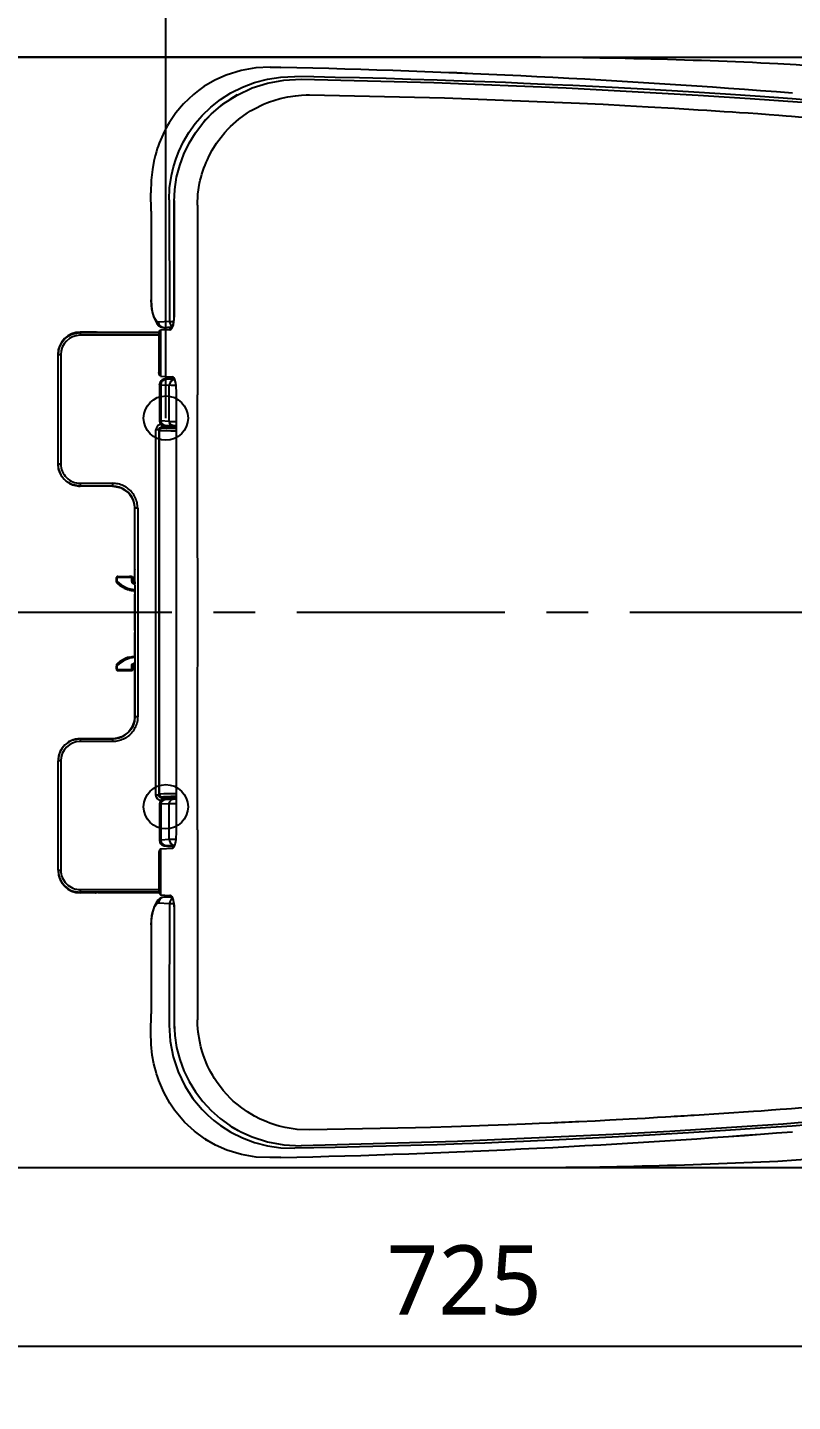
# Model space of a CAD drawing. Extents: x 2801 to 5435, y -53 to 2196.
# Drawn here: x 3214.5 to 3490.1, y 1273.4 to 1768.4 of the extents above; entities that cross this region are included whole.
import ezdxf

# ---------------------------------------------------------------- set-up
doc = ezdxf.new("R2010")
doc.units = 0
doc.header["$LTSCALE"] = 20
doc.header["$MEASUREMENT"] = 0
doc.linetypes.add('CENTER', pattern=[2, 1.25, -0.25, 0.25, -0.25])
doc.layers.get('0').update_dxf_attribs({"linetype": 'CONTINUOUS'})
doc.layers.get('DEFPOINTS').update_dxf_attribs({"linetype": 'CONTINUOUS'})
doc.layers.add('1', color=1, linetype='CONTINUOUS')
doc.layers.add('3', color=3, linetype='CONTINUOUS')
doc.styles.get("Standard").update_dxf_attribs({"font": 'NanumGothic.ttf'})
doc.dimstyles.get("Standard").update_dxf_attribs({"dimtxt": 0.18, "dimasz": 0.18, "dimexe": 0.18, "dimexo": 0.0625, "dimgap": 0.09, "dimtad": 0, "dimtih": 1, "dimtoh": 1, "dimdec": 4, "dimzin": 0, "dimdsep": 46, "dimtxsty": 'Standard', "dimcen": 0.09, "dimadec": 0, "dimazin": 0, "dimtfac": 1, "dimtdec": 4, "dimtofl": 0, "dimtmove": 0, "dimatfit": 3, "dimfxl": 0, "dimtolj": 1, "dimtzin": 0, "dimarcsym": 0})

# ---------------------------------------------------------------- blocks, each defined once
blk = doc.blocks.new('*D55')
at = {"layer": '3', "color": 3, "lineweight": -2}
for p, q in [((3009.37, 1557.68), (3009.37, 1273.43)), ((3734.37, 1557.68), (3734.37, 1273.43)), ((3029.37, 1293.43), (3714.37, 1293.43))]:
    blk.add_line(p, q, dxfattribs=at)
at = {"layer": '3', "color": 3}
for points in [[(3029.37, 1296.77), (3029.37, 1290.1), (3009.37, 1293.43)], [(3714.37, 1296.77), (3714.37, 1290.1), (3734.37, 1293.43)]]:
    blk.add_solid(points, dxfattribs=at)
at = {"layer": 'DEFPOINTS', "color": 0}
for p in [(3009.37, 1557.68), (3734.37, 1557.68), (3734.37, 1293.43)]:
    blk.add_point(p, dxfattribs=at)
at = {"layer": '3', "color": 2, "insert": (3371.87, 1317.04), "char_height": 25, "attachment_point": 5}
blk.add_mtext('\\A1;725', dxfattribs=at)
blk = doc.blocks.new('*D56')
at = {"layer": '3', "color": 3, "lineweight": -2}
for p, q in [((2994.37, 1702.68), (2994.37, 1880.03)), ((3734.37, 1557.68), (3734.37, 1880.03)), ((3014.37, 1860.03), (3714.37, 1860.03))]:
    blk.add_line(p, q, dxfattribs=at)
at = {"layer": '3', "color": 3}
for points in [[(3014.37, 1863.36), (3014.37, 1856.69), (2994.37, 1860.03)], [(3714.37, 1863.36), (3714.37, 1856.69), (3734.37, 1860.03)]]:
    blk.add_solid(points, dxfattribs=at)
at = {"layer": 'DEFPOINTS', "color": 0}
for p in [(3734.37, 1860.03), (2994.37, 1702.68), (3734.37, 1557.68)]:
    blk.add_point(p, dxfattribs=at)
at = {"layer": '3', "color": 2, "insert": (3371.87, 1883.55), "char_height": 25, "attachment_point": 5}
blk.add_mtext('\\A1;740', dxfattribs=at)
blk = doc.blocks.new('*D57')
at = {"layer": '3', "color": 3, "lineweight": -2}
for p, q in [((3099.37, 1627.68), (3099.37, 1831.53)), ((3264.37, 1627.68), (3264.37, 1831.53)), ((3119.37, 1811.53), (3244.37, 1811.53))]:
    blk.add_line(p, q, dxfattribs=at)
at = {"layer": '3', "color": 3}
for points in [[(3119.37, 1814.87), (3119.37, 1808.2), (3099.37, 1811.53)], [(3244.37, 1814.87), (3244.37, 1808.2), (3264.37, 1811.53)]]:
    blk.add_solid(points, dxfattribs=at)
at = {"layer": 'DEFPOINTS', "color": 0}
for p in [(3264.37, 1811.53), (3099.37, 1627.68), (3264.37, 1627.68)]:
    blk.add_point(p, dxfattribs=at)
at = {"layer": '3', "color": 2, "insert": (3181.87, 1835.14), "char_height": 25, "attachment_point": 5}
blk.add_mtext('\\A1;165', dxfattribs=at)
blk = doc.blocks.new('*D58')
at = {"layer": '3', "color": 3, "lineweight": -2}
for p, q in [((3264.37, 1627.68), (3264.37, 1831.53)), ((3734.37, 1557.68), (3734.37, 1831.53)), ((3284.37, 1811.53), (3714.37, 1811.53))]:
    blk.add_line(p, q, dxfattribs=at)
at = {"layer": '3', "color": 3}
for points in [[(3284.37, 1814.87), (3284.37, 1808.2), (3264.37, 1811.53)], [(3714.37, 1814.87), (3714.37, 1808.2), (3734.37, 1811.53)]]:
    blk.add_solid(points, dxfattribs=at)
at = {"layer": 'DEFPOINTS', "color": 0}
for p in [(3734.37, 1811.53), (3264.37, 1627.68), (3734.37, 1557.68)]:
    blk.add_point(p, dxfattribs=at)
at = {"layer": '3', "color": 2, "insert": (3499.37, 1835.05), "char_height": 25, "attachment_point": 5}
blk.add_mtext('\\A1;470', dxfattribs=at)
blk = doc.blocks.new('*D40')
at = {"layer": '3', "color": 3, "lineweight": -2}
for p, q in [((3189.37, 1757.68), (3830.34, 1757.68)), ((3810.34, 1737.68), (3810.34, 1581.2)), ((3810.34, 1377.68), (3810.34, 1534.16)), ((3189.37, 1357.68), (3830.34, 1357.68))]:
    blk.add_line(p, q, dxfattribs=at)
at = {"layer": '3', "color": 3}
for points in [[(3807, 1737.68), (3813.67, 1737.68), (3810.34, 1757.68)], [(3807, 1377.68), (3813.67, 1377.68), (3810.34, 1357.68)]]:
    blk.add_solid(points, dxfattribs=at)
at = {"layer": 'DEFPOINTS', "color": 0}
for p in [(3189.37, 1757.68), (3189.37, 1357.68), (3810.34, 1357.68)]:
    blk.add_point(p, dxfattribs=at)
at = {"layer": '3', "color": 2, "insert": (3810.34, 1557.68), "char_height": 25, "attachment_point": 5}
blk.add_mtext('\\A1;400', dxfattribs=at)

msp = doc.modelspace()

# ---------------------------------------------------------------- linework, layer by layer
at = {"color": 2}
for p, q in [((3305.75673, 1754.00989), (3305.75661, 1754.00441)), ((3259.03677, 1702.24115), (3259.0376, 1670.21542)), ((3239.09298, 1658.67694), (3233.52291, 1658.67694)), ((3233.52519, 1658.51984), (3236.62839, 1658.51984)), ((3233.52519, 1658.51984), (3233.52531, 1658.50208)), ((3233.52528, 1658.50208), (3261.97086, 1658.50208)), ((3239.04835, 1658.6323), (3238.52389, 1658.54506)), ((3239.04835, 1658.6323), (3239.09298, 1658.67694)), ((3239.91632, 1658.69205), (3239.11467, 1658.55892)), ((3239.91632, 1658.69205), (3262.02002, 1658.68532)), ((3261.88718, 1658.19024), (3261.88718, 1644.06574)), ((3262.43031, 1659.44757), (3265.57632, 1659.63296)), ((3262.43031, 1659.44757), (3262.43031, 1642.80631)), ((3263.65832, 1660.24033), (3264.05867, 1660.24033)), ((3263.69814, 1660.24185), (3264.12938, 1660.24185)), ((3261.88718, 1657.50224), (3233.52478, 1657.50224)), ((3225.52531, 1650.50114), (3225.52531, 1650.51121)), ((3225.52531, 1611.18996), (3225.52531, 1650.50114)), ((3226.52531, 1650.50099), (3226.52531, 1611.19046)), ((3262.06418, 1639.73501), (3262.06418, 1626.67353)), ((3262.43031, 1642.80631), (3266.77274, 1642.55042)), ((3262.58715, 1639.67968), (3262.58715, 1626.67782)), ((3262.58715, 1639.67968), (3265.59799, 1639.4964)), ((3267.52045, 1641.4961), (3264.50967, 1641.67938)), ((3265.59804, 1626.49453), (3265.59799, 1639.4964)), ((3268.16906, 1477.80043), (3268.16906, 1637.55345)), ((3265.59804, 1626.49453), (3262.58715, 1626.67782)), ((3268.16906, 1624.42685), (3262.81204, 1624.42685)), ((3263.06603, 1624.17287), (3262.81204, 1624.42685)), ((3263.92898, 1625.18112), (3266.9487, 1624.9973)), ((3260.81237, 1491.92689), (3260.81237, 1623.42699)), ((3261.81222, 1623.427), (3261.81222, 1491.92685)), ((3262.06624, 1492.18097), (3262.06624, 1623.17299)), ((3225.52531, 1611.18996), (3225.52531, 1611.17259)), ((3233.52513, 1604.18887), (3245.22744, 1604.18886)), ((3245.2275, 1603.18902), (3245.2275, 1604.18886)), ((3233.52531, 1603.18902), (3233.52519, 1603.17126)), ((3245.2097, 1603.17126), (3233.52519, 1603.17126)), ((3245.2275, 1603.18902), (3233.52528, 1603.18902)), ((3245.2097, 1603.17126), (3245.22748, 1603.18902)), ((3253.20684, 1595.3366), (3253.20098, 1595.3366)), ((3253.20098, 1573.8023), (3253.20098, 1595.33659)), ((3253.20853, 1595.17241), (3253.22619, 1595.19012)), ((3253.20853, 1573.80216), (3253.20853, 1595.17233)), ((3254.22613, 1595.19017), (3254.22613, 1520.16371)), ((3246.56418, 1570.1165), (3246.56419, 1569.98035)), ((3246.56418, 1569.02616), (3246.56418, 1569.98035)), ((3246.76418, 1569.98035), (3246.76418, 1569.02618)), ((3251.79167, 1570.2804), (3247.06416, 1570.2804)), ((3247.06418, 1570.61658), (3251.23777, 1570.61658)), ((3247.06418, 1570.61658), (3247.06418, 1570.48037)), ((3247.06418, 1570.48037), (3251.79168, 1570.48037)), ((3252.05571, 1570.61234), (3251.79168, 1570.48037)), ((3251.79168, 1570.2804), (3251.79168, 1570.48037)), ((3252.09168, 1568.79228), (3252.09168, 1569.98059)), ((3252.29156, 1569.98054), (3252.53793, 1570.10368)), ((3252.29156, 1569.98054), (3252.29156, 1568.79227)), ((3252.53793, 1569.00304), (3252.53793, 1570.10368)), ((3253.20098, 1573.30261), (3253.20098, 1573.13405)), ((3253.20098, 1568.38125), (3253.20098, 1573.13405)), ((3253.20853, 1568.71617), (3253.20853, 1573.80177)), ((3246.85446, 1568.81139), (3246.71464, 1568.66855)), ((3252.75591, 1565.56614), (3252.73754, 1565.53138)), ((3253.20098, 1564.86962), (3253.20098, 1565.55732)), ((3253.20098, 1564.86962), (3253.20098, 1564.70105)), ((3253.20098, 1551.15252), (3253.20098, 1564.20136)), ((3253.22607, 1567.67397), (3253.21551, 1568.02335)), ((3253.22613, 1567.51349), (3253.22613, 1562.67692)), ((3253.22613, 1562.67692), (3253.22613, 1557.67694)), ((3253.20098, 1550.65282), (3253.20098, 1550.48426)), ((3253.20098, 1542.21983), (3253.20098, 1550.48426)), ((3253.22613, 1552.66297), (3253.22613, 1547.8406)), ((3253.20853, 1546.63771), (3253.20853, 1541.55178)), ((3253.21551, 1547.33053), (3253.22607, 1547.6799)), ((3252.73754, 1541.82249), (3252.75591, 1541.78774)), ((3253.20098, 1542.21983), (3253.20098, 1542.05127)), ((3253.20853, 1541.55178), (3253.20853, 1520.18146)), ((3246.56418, 1537.37352), (3246.56418, 1538.32772)), ((3246.56419, 1537.37352), (3246.56418, 1537.23738)), ((3246.71464, 1538.68532), (3246.85446, 1538.54248)), ((3246.76419, 1538.32771), (3246.76418, 1537.37352)), ((3247.06418, 1537.07348), (3251.79165, 1537.07348)), ((3251.79168, 1536.87351), (3247.06418, 1536.87351)), ((3247.06418, 1536.87351), (3247.06418, 1536.7373)), ((3247.06418, 1536.7373), (3251.23777, 1536.7373)), ((3251.79168, 1536.87351), (3251.79168, 1537.07348)), ((3251.79168, 1536.87351), (3252.05571, 1536.74153)), ((3252.09168, 1537.37333), (3252.09168, 1538.5616)), ((3252.29156, 1538.56161), (3252.29156, 1537.37334)), ((3252.53793, 1537.2502), (3252.29156, 1537.37334)), ((3252.53793, 1537.2502), (3252.53793, 1538.35106)), ((3253.20098, 1520.01729), (3253.20098, 1539.11267)), ((3253.20098, 1520.01728), (3253.20684, 1520.01728)), ((3253.20853, 1520.18146), (3253.22626, 1520.16368)), ((3245.22744, 1511.16502), (3233.52478, 1511.16501)), ((3245.20963, 1512.18262), (3233.52519, 1512.18262)), ((3233.52519, 1512.18262), (3233.52531, 1512.16486)), ((3233.52528, 1512.16486), (3245.22748, 1512.16486)), ((3245.2097, 1512.18262), (3245.22748, 1512.16486)), ((3245.2275, 1511.16502), (3245.2275, 1512.16486)), ((3225.52531, 1504.1814), (3225.52531, 1504.16392)), ((3225.52531, 1504.17823), (3225.52531, 1504.16392)), ((3225.52531, 1464.85273), (3225.52531, 1504.16392)), ((3226.52531, 1504.16377), (3226.52531, 1464.85324)), ((3262.81204, 1490.92703), (3263.06606, 1491.18104)), ((3262.81204, 1490.92703), (3268.16906, 1490.92703)), ((3266.9487, 1490.35657), (3263.92915, 1490.17277)), ((3262.06418, 1488.6865), (3262.06418, 1475.50206)), ((3262.58715, 1488.67606), (3265.59804, 1488.85935)), ((3262.58715, 1488.67606), (3262.58715, 1475.6742)), ((3265.59799, 1475.85748), (3265.59804, 1488.85935)), ((3265.59799, 1475.85748), (3262.58715, 1475.6742)), ((3261.88718, 1471.28814), (3261.88718, 1457.16364)), ((3262.43031, 1472.54757), (3266.77274, 1472.80346)), ((3262.43031, 1472.54757), (3262.43031, 1455.90631)), ((3264.50967, 1473.6745), (3267.52048, 1473.85778)), ((3225.52531, 1464.84268), (3225.52531, 1464.85273)), ((3225.52531, 1464.85273), (3225.52531, 1464.83525)), ((3239.09298, 1456.67694), (3233.52291, 1456.67694)), ((3233.52513, 1457.85164), (3261.88718, 1457.85164)), ((3233.52531, 1456.85179), (3233.52519, 1456.83404)), ((3233.52519, 1456.83404), (3236.62839, 1456.83404)), ((3261.97086, 1456.85179), (3233.52528, 1456.85179)), ((3238.52389, 1456.80882), (3239.04835, 1456.72158)), ((3239.09298, 1456.67694), (3239.04835, 1456.72158)), ((3239.91632, 1456.66183), (3239.11467, 1456.79496)), ((3262.02002, 1456.66856), (3239.91632, 1456.66182)), ((3262.43031, 1455.90631), (3265.57632, 1455.72092)), ((3264.05931, 1455.11355), (3263.65839, 1455.11355)), ((3264.12938, 1455.11203), (3263.69814, 1455.11203)), ((3259.0376, 1445.12913), (3259.03677, 1413.11273)), ((3305.75661, 1361.34947), (3305.75673, 1361.34399))]:
    msp.add_line(p, q, dxfattribs=at)
at = {"color": 7, "linetype": 'Continuous'}
msp.add_lwpolyline([(3179.36608, 1357.67694), (3387.07732, 1357.67694, 0.012200567), (3484.88218, 1360.06384, 0.162310765), (3676.51158, 1434.52542, 0.223190626), (3734.36608, 1557.67694, 0.223190626), (3676.51158, 1680.82845, 0.162310765), (3484.88218, 1755.29003, 0.012200567), (3387.07732, 1757.67694), (3179.36608, 1757.67694)], format="xyb", dxfattribs=at)
at = {"color": 2}
for points in [[(3302.01523, 1754.07383), (3296.83402, 1753.84153), (3291.49196, 1752.93194), (3286.08059, 1751.25101), (3282.04607, 1749.43367), (3278.09709, 1747.10679), (3278.06495, 1747.08535)], [(3305.75655, 1754.0014), (3302.00278, 1754.07131)], [(3302.00283, 1754.07145), (3302.00504, 1754.07584), (3302.01524, 1754.07407)], [(3302.01524, 1754.07407), (3305.75661, 1754.00441)], [(3265.54292, 1706.32949), (3265.73405, 1710.57627), (3266.38784, 1715.07655), (3267.12001, 1718.18936), (3268.04935, 1721.17749), (3269.01908, 1723.69909), (3270.64245, 1727.13037), (3272.6452, 1730.54488), (3274.94036, 1733.75643), (3277.50829, 1736.7417), (3280.60096, 1739.71925), (3284.04837, 1742.43675), (3287.83423, 1744.84737), (3291.93603, 1746.90409), (3296.32468, 1748.56055), (3300.96433, 1749.772), (3305.81222, 1750.4963), (3310.81874, 1750.69509)], [(3290.01835, 1744.03261), (3295.49623, 1746.61479), (3300.97574, 1748.37185), (3306.89332, 1749.46116), (3313.16826, 1749.77139)], [(3489.98886, 1742.6845), (3478.43445, 1743.50449), (3466.01455, 1744.3383), (3452.72874, 1745.17607), (3438.57668, 1746.0072), (3431.94084, 1746.37524), (3425.13028, 1746.73863), (3418.145, 1747.09626), (3410.98498, 1747.44702), (3403.6502, 1747.78975), (3398.27928, 1748.03008), (3393.27911, 1748.24574), (3386.70358, 1748.51753), (3379.32884, 1748.80645), (3371.15475, 1749.10707), (3362.1812, 1749.41338), (3352.65165, 1749.71156), (3343.74283, 1749.96529), (3334.10787, 1750.21261), (3325.40876, 1750.4118), (3317.64567, 1750.57037), (3310.81873, 1750.69499)], [(3313.16932, 1749.77002), (3360.87411, 1748.55251), (3408.55589, 1746.63695), (3456.20468, 1744.01343), (3474.91139, 1742.80155), (3493.61821, 1741.47095)], [(3278.06495, 1747.08535), (3276.1754, 1745.74529), (3274.30096, 1744.24913), (3272.48339, 1742.61712), (3270.73274, 1740.84881), (3268.00992, 1737.61981), (3265.53374, 1733.99233), (3264.96025, 1733.02394), (3264.40693, 1732.0313), (3263.87475, 1731.01467), (3263.36471, 1729.97434), (3262.87782, 1728.91065), (3262.41508, 1727.82395), (3261.97752, 1726.71467), (3261.56614, 1725.58327), (3261.30296, 1724.80244), (3260.9481, 1723.66445), (3260.52788, 1722.1605), (3260.07734, 1720.2809), (3259.50697, 1717.17507), (3259.09245, 1713.37217), (3258.99351, 1708.87685)], [(3267.36755, 1705.62545), (3267.59347, 1710.06954), (3268.2598, 1714.43853), (3269.35338, 1718.69174), (3270.85747, 1722.79045), (3272.75283, 1726.69977), (3275.03728, 1730.41636), (3277.69366, 1733.90264), (3280.70118, 1737.12242), (3285.06939, 1740.83499), (3290.01835, 1744.03261)], [(3275.75552, 1704.43387), (3275.95461, 1708.37202), (3276.55242, 1712.26921), (3276.79562, 1713.36933), (3277.07063, 1714.46179), (3277.37724, 1715.54567), (3277.7152, 1716.62003), (3278.08419, 1717.68398), (3278.48379, 1718.7366), (3278.91359, 1719.77699), (3279.32152, 1720.70449), (3280.03121, 1722.19601), (3281.11378, 1724.21445), (3282.66285, 1726.70069), (3284.25714, 1728.89596), (3285.66811, 1730.60283), (3286.82636, 1731.86864), (3287.68169, 1732.7342), (3290.62809, 1735.34109), (3293.81781, 1737.63639), (3294.92933, 1738.32834), (3296.06289, 1738.98235), (3297.21721, 1739.59772), (3298.39089, 1740.17388), (3299.58257, 1740.7103), (3300.79086, 1741.20645), (3301.75601, 1741.57443), (3303.31907, 1742.11717), (3305.50241, 1742.76052), (3308.32891, 1743.40091), (3311.0519, 1743.81908), (3313.27033, 1744.0191), (3314.96784, 1744.08807), (3316.13797, 1744.09243)], [(3290.08153, 1744.0952), (3287.38541, 1742.47965), (3285.22482, 1740.9874), (3283.32272, 1739.50787), (3281.11638, 1737.5669), (3278.6668, 1735.07235), (3277.76379, 1734.04475)], [(3316.13797, 1744.09243), (3364.7493, 1743.06412), (3413.36828, 1741.15816), (3421.92169, 1740.72739), (3429.70519, 1740.31163), (3438.15464, 1739.84487), (3447.58844, 1739.29991), (3456.1462, 1738.78034), (3459.28413, 1738.5839), (3462.42217, 1738.38464), (3465.56028, 1738.18303), (3468.51318, 1737.99148), (3471.07663, 1737.81982), (3474.19768, 1737.60452), (3477.651, 1737.36123), (3481.67574, 1737.07043), (3485.15691, 1736.81152), (3487.84335, 1736.6054), (3489.7363, 1736.45708)], [(3578.93745, 1727.16948), (3568.78568, 1729.88045), (3558.05529, 1732.47402), (3546.74379, 1734.91087), (3534.85026, 1737.1496), (3523.69052, 1738.95299), (3512.48904, 1740.47725), (3501.25281, 1741.72136), (3489.98886, 1742.6845)], [(3489.73631, 1736.45709), (3510.14641, 1734.50915)], [(3259.07584, 1702.23532), (3258.99284, 1708.87685)], [(3265.54225, 1706.32949), (3265.70704, 1662.48087)], [(3267.32652, 1705.64696), (3267.3265, 1701.1191), (3267.32649, 1695.4997), (3267.32648, 1689.01576), (3267.32651, 1681.66737), (3267.32668, 1673.4547), (3267.3243, 1664.6422)], [(3267.36744, 1705.62545), (3267.32964, 1705.62549), (3267.32647, 1705.62554)], [(3267.33152, 1706.11049), (3267.32889, 1705.64152)], [(3267.36741, 1664.63143), (3267.38757, 1671.27395), (3267.38306, 1677.2081), (3267.36833, 1685.37174), (3267.36336, 1692.14086), (3267.36625, 1698.79277), (3267.36744, 1705.62545)], [(3275.75552, 1704.43387), (3275.7765, 1670.23832), (3275.79306, 1636.04133)], [(3259.03853, 1702.23532), (3259.03793, 1702.23532), (3259.07554, 1702.23533)], [(3259.07584, 1702.23532), (3259.07601, 1670.24198)], [(3259.041, 1670.24033), (3259.03874, 1670.24034), (3259.0422, 1670.24034)], [(3259.04197, 1670.33267), (3259.15616, 1668.03572), (3259.46705, 1666.01758), (3259.92347, 1664.31815), (3260.49502, 1662.91586), (3261.1531, 1661.79618), (3261.87201, 1660.95672), (3262.70126, 1660.42215), (3263.63756, 1660.24668)], [(3259.0422, 1670.24034), (3259.07631, 1670.24034)], [(3261.7756, 1662.24156), (3261.30867, 1662.37931), (3260.85808, 1662.84351), (3260.42738, 1663.52929), (3260.02107, 1664.41364), (3259.65565, 1665.53081), (3259.3552, 1666.89743), (3259.15076, 1668.49382), (3259.07601, 1670.24198)], [(3267.32961, 1664.6849), (3267.28972, 1663.37112), (3267.1655, 1662.23808), (3266.97984, 1661.32335), (3266.7514, 1660.63098), (3266.21052, 1659.83507), (3265.57632, 1659.63296)], [(3265.57632, 1659.63296), (3265.89607, 1659.49823), (3266.21893, 1659.62184), (3266.53331, 1660.00085), (3266.81397, 1660.61687), (3267.0479, 1661.43511), (3267.22367, 1662.42113), (3267.33157, 1663.50203), (3267.36741, 1664.63143)], [(3267.36744, 1664.63143), (3267.32714, 1664.63164), (3267.32694, 1664.63169)], [(3225.52531, 1650.50114), (3225.52531, 1650.50116), (3225.52531, 1650.50117), (3225.52531, 1650.50117), (3225.73376, 1652.31569), (3226.13396, 1653.56223), (3226.63124, 1654.56018), (3227.22008, 1655.42556), (3227.86825, 1656.15846), (3228.47908, 1656.70958), (3229.1343, 1657.18916), (3230.54328, 1657.92546), (3233.52528, 1658.50208)], [(3233.52528, 1658.50208), (3233.5253, 1658.42103), (3233.52532, 1658.20316), (3233.52534, 1657.88091), (3233.52536, 1657.50228)], [(3263.69812, 1660.24185), (3262.96453, 1660.39682), (3262.34194, 1660.83094), (3261.92457, 1661.47852), (3261.77559, 1662.24156)], [(3265.70704, 1662.48087), (3261.7756, 1662.24156)], [(3263.69814, 1660.24185), (3266.6073, 1660.41894)], [(3264.03416, 1660.24469), (3264.24595, 1660.2537)], [(3265.70704, 1662.48087), (3266.50826, 1662.50289), (3267.15118, 1662.51283)], [(3225.52531, 1650.51851), (3225.52531, 1650.50114)], [(3226.52531, 1650.50122), (3226.14263, 1650.5012), (3225.8182, 1650.50118), (3225.60143, 1650.50116), (3225.52531, 1650.50114)], [(3265.47272, 1641.83225), (3265.02641, 1641.81691), (3264.34106, 1641.7837), (3263.89158, 1641.74278), (3263.63408, 1641.69586), (3263.39984, 1641.62637), (3263.06946, 1641.47314), (3262.63299, 1641.13375), (3262.27708, 1640.63382), (3262.07694, 1639.96076), (3262.06418, 1639.73277)], [(3264.50968, 1641.67939), (3264.10359, 1641.71811), (3264.13836, 1641.75747), (3264.61266, 1641.79595), (3265.50824, 1641.83208)], [(3268.014, 1639.45796), (3267.20826, 1639.46561), (3266.25879, 1639.47918), (3265.59799, 1639.4964)], [(3275.83879, 1557.67694), (3275.82578, 1596.85912), (3275.78702, 1636.04109)], [(3262.81199, 1625.42668), (3262.04574, 1625.27365), (3261.39784, 1624.84114), (3260.96539, 1624.19324), (3260.81237, 1623.42699)], [(3261.81222, 1623.42703), (3261.88827, 1623.80984), (3262.10503, 1624.13423), (3262.42941, 1624.35087), (3262.81204, 1624.42685)], [(3262.06418, 1626.73548), (3262.58715, 1626.67782)], [(3262.0643, 1626.73676), (3262.07212, 1626.58237), (3262.2185, 1626.07218), (3262.45582, 1625.72328), (3262.71944, 1625.49341), (3262.95618, 1625.36024), (3263.12793, 1625.29453), (3263.26372, 1625.25757), (3263.41263, 1625.22938), (3263.62608, 1625.20385), (3263.93829, 1625.1806)], [(3262.06624, 1623.17299), (3262.14246, 1623.55558), (3262.35927, 1623.87994), (3262.68367, 1624.09669), (3263.06628, 1624.17283)], [(3262.58715, 1626.67781), (3262.69494, 1626.10211), (3263.00713, 1625.61462), (3263.47589, 1625.29002), (3264.02939, 1625.17804)], [(3262.81206, 1625.42668), (3262.81206, 1625.04804), (3262.81206, 1624.72579), (3262.81206, 1624.50791), (3262.81206, 1624.42685)], [(3267.04002, 1624.99476), (3266.48657, 1625.10679), (3266.01787, 1625.43141), (3265.70572, 1625.91888), (3265.59795, 1626.49454)], [(3265.59804, 1626.49453), (3266.17465, 1626.47667), (3267.01876, 1626.46213), (3268.0477, 1626.45092), (3268.16535, 1626.44992)], [(3267.04008, 1624.9948), (3267.43615, 1624.97813), (3268.03882, 1624.96351), (3268.15787, 1624.96131)], [(3261.81222, 1623.427), (3261.73116, 1623.427), (3261.51328, 1623.427), (3261.19102, 1623.427), (3260.81237, 1623.427)], [(3261.81222, 1623.42703), (3262.06624, 1623.17299)], [(3268.16715, 1622.9944), (3267.14181, 1623.00632), (3266.11561, 1623.02094), (3264.78113, 1623.04591), (3263.50318, 1623.07958), (3262.506, 1623.12194), (3262.06624, 1623.17299)], [(3233.52528, 1603.18902), (3230.54328, 1603.76564), (3229.13429, 1604.50194), (3228.47907, 1604.98153), (3227.86822, 1605.53266), (3227.37775, 1606.07002), (3226.91633, 1606.68148), (3226.49702, 1607.36809), (3226.13395, 1608.12889), (3225.73376, 1609.37541), (3225.52531, 1611.18996)], [(3225.52531, 1611.18996), (3225.60144, 1611.18994), (3225.81822, 1611.18992), (3226.14267, 1611.1899), (3226.52537, 1611.18988)], [(3233.52536, 1604.18887), (3233.52534, 1603.81022), (3233.52532, 1603.48796), (3233.5253, 1603.27007), (3233.52528, 1603.18902)], [(3245.2275, 1603.18902), (3248.27669, 1602.58523), (3250.87139, 1600.85871), (3252.6125, 1598.26351), (3253.22626, 1595.19023)], [(3253.22607, 1567.67419), (3253.22626, 1595.19023)], [(3254.22613, 1595.19024), (3253.84622, 1595.19024), (3253.52328, 1595.19024), (3253.30573, 1595.19024), (3253.2262, 1595.19024)], [(3246.56418, 1569.98035), (3246.57894, 1570.10092), (3246.61921, 1570.20839), (3246.6786, 1570.29868), (3246.75073, 1570.36991), (3246.91078, 1570.45625), (3247.06418, 1570.48037)], [(3246.56418, 1569.02617), (3246.57997, 1569.02616), (3246.62484, 1569.02616), (3246.69171, 1569.02616), (3246.76418, 1569.02615)], [(3246.71455, 1568.66865), (3246.65076, 1568.74488), (3246.6033, 1568.83223), (3246.57406, 1568.92724), (3246.56418, 1569.02616)], [(3246.76418, 1569.98036), (3246.6863, 1569.98036), (3246.62072, 1569.98035), (3246.57778, 1569.98035), (3246.56419, 1569.98035)], [(3246.56436, 1569.02616), (3246.56436, 1568.64972)], [(3247.06418, 1570.48036), (3247.06418, 1570.46322), (3247.06418, 1570.41721), (3247.06419, 1570.3496), (3247.06419, 1570.28039)], [(3251.79168, 1570.48037), (3251.89687, 1570.46915), (3251.9953, 1570.43698), (3252.08318, 1570.38653), (3252.15755, 1570.32104), (3252.25845, 1570.15932), (3252.29156, 1569.98054)], [(3252.05571, 1570.61234), (3252.25352, 1570.56656), (3252.39727, 1570.46198), (3252.49133, 1570.32132), (3252.52535, 1570.21869), (3252.53752, 1570.12437), (3252.53793, 1570.10368)], [(3252.29155, 1569.98055), (3252.27306, 1569.98054), (3252.22593, 1569.98054), (3252.1576, 1569.98053), (3252.09167, 1569.98053)], [(3246.71445, 1568.66851), (3246.7238, 1568.28282)], [(3251.23777, 1565.77472), (3251.32624, 1565.75118), (3251.83418, 1565.63518), (3252.26183, 1565.56363), (3252.56499, 1565.53059), (3252.72045, 1565.52645), (3252.73754, 1565.53138)], [(3252.09168, 1568.79228), (3252.1666, 1568.79228), (3252.23061, 1568.79228), (3252.27439, 1568.79228), (3252.29156, 1568.79228)], [(3252.53807, 1569.00304), (3252.2917, 1568.79227)], [(3252.70631, 1568.29969), (3252.54268, 1568.35856), (3252.40913, 1568.47002), (3252.32191, 1568.62066), (3252.2917, 1568.79227)], [(3252.53806, 1569.00304), (3252.54876, 1568.89597), (3252.57582, 1568.80405), (3252.62508, 1568.70656), (3252.69399, 1568.61591), (3252.73754, 1568.5638)], [(3252.70637, 1568.29985), (3252.70345, 1568.28293), (3252.69602, 1568.23979), (3252.68514, 1568.17671), (3252.67242, 1568.10288)], [(3252.70631, 1568.29969), (3252.73583, 1568.32302), (3252.75427, 1568.33687), (3252.78536, 1568.36247), (3252.83504, 1568.40394), (3252.865, 1568.42693), (3252.87515, 1568.43475), (3252.88019, 1568.43867)], [(3252.75591, 1568.50092), (3252.7759, 1568.48187), (3252.82912, 1568.45451), (3252.85296, 1568.4461), (3252.88013, 1568.43868)], [(3252.75591, 1565.56614), (3252.78661, 1565.57214), (3252.96984, 1565.56814), (3253.18843, 1565.55773)], [(3253.19069, 1568.3809), (3252.95417, 1568.422), (3252.88011, 1568.43818)], [(3253.21599, 1564.98455), (3253.20752, 1564.94581), (3253.201, 1564.87325), (3253.20098, 1564.86962)], [(3253.22613, 1557.67694), (3253.22613, 1555.67694), (3253.22613, 1552.67696)], [(3275.78702, 1479.31255), (3275.82578, 1518.49464), (3275.83879, 1557.67694)], [(3253.21599, 1550.36933), (3253.20752, 1550.40807), (3253.201, 1550.48063), (3253.20098, 1550.48426)], [(3253.22615, 1547.67968), (3253.22626, 1520.16368)], [(3251.23777, 1541.57916), (3251.3249, 1541.60235), (3251.83299, 1541.71847), (3252.26091, 1541.79012), (3252.56441, 1541.82325), (3252.72027, 1541.82745), (3252.73754, 1541.82249)], [(3252.75591, 1541.78774), (3252.78634, 1541.78176), (3252.96914, 1541.78571), (3253.22642, 1541.79791)], [(3246.71455, 1538.68523), (3246.65076, 1538.609), (3246.6033, 1538.52165), (3246.57406, 1538.42664), (3246.56418, 1538.32772)], [(3246.76419, 1538.32773), (3246.6863, 1538.32772), (3246.62071, 1538.32772), (3246.57778, 1538.32771), (3246.56418, 1538.32771)], [(3246.56419, 1537.37353), (3246.57998, 1537.37353), (3246.62485, 1537.37353), (3246.69172, 1537.37352), (3246.76419, 1537.37351)], [(3246.56419, 1537.37352), (3246.57891, 1537.25307), (3246.61912, 1537.14565), (3246.67845, 1537.05537), (3246.75054, 1536.98412), (3246.91061, 1536.89769), (3247.06418, 1536.87352)], [(3246.56436, 1538.70416), (3246.56436, 1538.32772)], [(3246.71445, 1538.68537), (3246.7238, 1539.07106)], [(3247.06419, 1537.07348), (3247.06419, 1536.99559), (3247.06418, 1536.93001), (3247.06418, 1536.88708), (3247.06418, 1536.87352)], [(3251.79168, 1536.87351), (3251.89685, 1536.88471), (3251.99526, 1536.91686), (3252.08313, 1536.9673), (3252.15751, 1537.03278), (3252.25842, 1537.19451), (3252.29155, 1537.37334)], [(3252.05571, 1536.74153), (3252.25352, 1536.78732), (3252.39727, 1536.8919), (3252.49133, 1537.03256), (3252.52535, 1537.13518), (3252.53752, 1537.22951), (3252.53793, 1537.2502)], [(3252.09168, 1538.5616), (3252.13434, 1538.80195), (3252.25627, 1539.01249), (3252.44305, 1539.16827), (3252.67242, 1539.251)], [(3252.29156, 1538.5616), (3252.27439, 1538.5616), (3252.23061, 1538.5616), (3252.1666, 1538.5616), (3252.09168, 1538.5616)], [(3252.09168, 1537.37335), (3252.16957, 1537.37335), (3252.23515, 1537.37334), (3252.27809, 1537.37334), (3252.29155, 1537.37333)], [(3252.2917, 1538.56161), (3252.32191, 1538.73322), (3252.40913, 1538.88386), (3252.54268, 1538.99532), (3252.70631, 1539.05419)], [(3252.2917, 1538.56161), (3252.53807, 1538.35106)], [(3252.53806, 1538.35106), (3252.54881, 1538.45815), (3252.57591, 1538.55006), (3252.62523, 1538.64755), (3252.69415, 1538.73815), (3252.73754, 1538.79007)], [(3252.67242, 1539.251), (3252.68514, 1539.17717), (3252.69602, 1539.11409), (3252.70345, 1539.07095), (3252.70637, 1539.05403)], [(3252.88019, 1538.9152), (3252.8325, 1538.95219), (3252.80093, 1538.97823), (3252.75137, 1539.01956), (3252.72184, 1539.04219), (3252.71166, 1539.05001), (3252.70631, 1539.05419)], [(3252.75591, 1538.85296), (3252.77839, 1538.87368), (3252.83888, 1538.90304), (3252.85848, 1538.90946), (3252.88013, 1538.9152)], [(3253.19069, 1538.97298), (3252.95417, 1538.93188), (3252.88011, 1538.9157)], [(3253.22626, 1520.16368), (3253.05629, 1518.52294), (3252.57516, 1517.00201), (3250.88374, 1514.50735), (3248.37921, 1512.8117), (3246.86028, 1512.33318), (3245.22748, 1512.16486)], [(3253.20098, 1520.01728), (3252.96546, 1518.09009), (3252.70753, 1517.25066)], [(3253.22626, 1520.16364), (3253.30694, 1520.16364), (3253.52473, 1520.16364), (3253.84716, 1520.16364), (3254.22613, 1520.16364)], [(3252.70753, 1517.25066), (3252.32229, 1516.37158), (3252.19223, 1516.12792)], [(3233.52528, 1512.16491), (3230.54481, 1511.58879), (3229.13562, 1510.85276), (3227.86889, 1509.82189), (3226.3408, 1507.68341), (3225.7611, 1506.09231), (3225.52537, 1504.16392)], [(3233.52528, 1512.16486), (3233.5253, 1512.08381), (3233.52532, 1511.86594), (3233.52534, 1511.54369), (3233.52536, 1511.16505)], [(3226.52531, 1504.164), (3226.14263, 1504.16398), (3225.8182, 1504.16396), (3225.60143, 1504.16394), (3225.52531, 1504.16392)], [(3225.52708, 1504.17697), (3225.52537, 1504.01129)], [(3262.81199, 1489.9272), (3262.0474, 1490.07953), (3261.39814, 1490.51237), (3260.96495, 1491.16166), (3260.81237, 1491.92689)], [(3260.81237, 1491.92687), (3261.19102, 1491.92687), (3261.51328, 1491.92687), (3261.73116, 1491.92687), (3261.81222, 1491.92687)], [(3262.06624, 1492.18097), (3261.81222, 1491.92685)], [(3262.81204, 1490.92703), (3262.42941, 1491.00301), (3262.10503, 1491.21965), (3261.88827, 1491.54404), (3261.81222, 1491.92685)], [(3263.93829, 1490.17328), (3263.66891, 1490.15389), (3263.39451, 1490.12164), (3263.20011, 1490.08049), (3263.00464, 1490.01453), (3262.74886, 1489.88016), (3262.42532, 1489.596), (3262.16723, 1489.16516), (3262.06434, 1488.6296), (3262.0643, 1488.61793)], [(3263.06608, 1491.18105), (3262.68351, 1491.25726), (3262.35917, 1491.47404), (3262.14242, 1491.79839), (3262.06624, 1492.18097)], [(3268.15508, 1492.35996), (3267.16756, 1492.34846), (3265.22737, 1492.31793), (3263.61921, 1492.27913), (3262.50967, 1492.23286), (3262.06639, 1492.18097)], [(3264.02903, 1490.17584), (3263.47564, 1490.06376), (3263.007, 1489.73913), (3262.69491, 1489.25168), (3262.58715, 1488.67607)], [(3262.81206, 1490.92703), (3262.81206, 1490.84597), (3262.81206, 1490.62809), (3262.81206, 1490.30584), (3262.81206, 1489.9272)], [(3265.59795, 1488.85934), (3265.7057, 1489.43495), (3266.0178, 1489.9224), (3266.48644, 1490.24703), (3267.03984, 1490.35912)], [(3268.15786, 1490.39257), (3268.03874, 1490.39037), (3267.43607, 1490.37574), (3267.04002, 1490.35908)], [(3262.0643, 1488.6184), (3262.58743, 1488.67606)], [(3265.59825, 1488.85935), (3266.39922, 1488.88197), (3266.73418, 1488.88769), (3266.93017, 1488.89058), (3268.07022, 1488.90328), (3268.17246, 1488.90414)], [(3262.06418, 1475.62055), (3262.06569, 1475.54109), (3262.22784, 1474.82575), (3262.53094, 1474.33319), (3262.8818, 1474.00342), (3263.21758, 1473.80316), (3263.4717, 1473.70309), (3263.64603, 1473.65522), (3263.80563, 1473.6239), (3264.01259, 1473.59672), (3264.38056, 1473.5677), (3265.05146, 1473.53602), (3265.47272, 1473.52163)], [(3262.58715, 1475.6742), (3262.73614, 1474.91116), (3263.1535, 1474.26359), (3263.77608, 1473.82947), (3264.50967, 1473.6745)], [(3268.01403, 1475.89625), (3267.20828, 1475.88873), (3266.25878, 1475.87498), (3265.59798, 1475.85748)], [(3275.79307, 1479.31255), (3275.7765, 1445.11556), (3275.75552, 1410.92001)], [(3225.52531, 1464.85273), (3225.60144, 1464.85271), (3225.81822, 1464.8527), (3226.14267, 1464.85268), (3226.52537, 1464.85266)], [(3225.52537, 1464.85273), (3225.76106, 1462.92452), (3226.34069, 1461.33347), (3227.86887, 1459.19479), (3229.13566, 1458.16388), (3230.54487, 1457.42784), (3233.52528, 1456.85175)], [(3233.52536, 1457.85164), (3233.52534, 1457.47299), (3233.52532, 1457.15073), (3233.5253, 1456.93285), (3233.52528, 1456.85179)], [(3265.57632, 1455.72092), (3265.89604, 1455.85558), (3266.219, 1455.73199), (3266.53338, 1455.3529), (3266.81405, 1454.7368), (3267.04797, 1453.91845), (3267.22372, 1452.9324), (3267.33158, 1451.85159), (3267.36741, 1450.72245)], [(3265.57632, 1455.72092), (3266.02605, 1455.65568), (3266.41386, 1455.31298), (3266.7316, 1454.75747), (3266.97685, 1454.04938), (3267.26329, 1452.38582), (3267.32961, 1450.66898)], [(3263.64066, 1455.10736), (3262.92019, 1455.0095), (3262.21065, 1454.67448), (3261.5309, 1454.04808), (3260.86412, 1453.10518), (3260.2122, 1451.7827), (3259.63696, 1450.02254), (3259.21173, 1447.76125), (3259.08665, 1446.44068), (3259.04201, 1445.02119)], [(3259.07601, 1445.11189), (3259.15076, 1446.86006), (3259.3552, 1448.45644), (3259.65565, 1449.82307), (3260.02107, 1450.94024), (3260.42738, 1451.82459), (3260.85808, 1452.51037), (3261.30867, 1452.97457), (3261.7756, 1453.11232)], [(3263.69812, 1455.11203), (3262.96453, 1454.95706), (3262.34194, 1454.52294), (3261.92457, 1453.87536), (3261.77559, 1453.11232)], [(3261.7756, 1453.11232), (3265.70704, 1452.87301)], [(3263.6616, 1455.11354), (3263.69814, 1455.11203)], [(3266.63091, 1454.9335), (3263.69814, 1455.11203)], [(3264.24618, 1455.10016), (3264.03946, 1455.10911)], [(3265.70704, 1452.87301), (3265.54224, 1409.02476)], [(3265.70704, 1452.87301), (3266.50767, 1452.85099), (3267.14015, 1452.84119)], [(3267.32415, 1450.74422), (3267.32609, 1446.22306), (3267.32663, 1440.6026), (3267.32652, 1434.11879), (3267.3265, 1426.77041), (3267.32652, 1418.55743), (3267.32654, 1409.73985)], [(3267.32696, 1450.72219), (3267.32714, 1450.72224), (3267.36744, 1450.72245)], [(3267.36741, 1450.72245), (3267.37511, 1449.18629), (3267.38092, 1447.53845), (3267.38484, 1445.77892), (3267.38687, 1443.9077), (3267.387, 1441.9248), (3267.38524, 1439.83021), (3267.3833, 1438.56726), (3267.38129, 1437.5231), (3267.37814, 1435.93787), (3267.37385, 1433.81157), (3267.37033, 1432.01743), (3267.36782, 1430.52356), (3267.36587, 1429.09366), (3267.36448, 1427.72773), (3267.36328, 1425.56182), (3267.36298, 1423.12062), (3267.36352, 1420.3283), (3267.36496, 1416.91054), (3267.36634, 1413.62258), (3267.36716, 1411.22854), (3267.36744, 1409.72842)], [(3259.0416, 1445.11355), (3259.03874, 1445.11354), (3259.04128, 1445.11354)], [(3259.04128, 1445.11354), (3259.07631, 1445.11354)], [(3259.07601, 1445.11189), (3259.07584, 1413.11856)], [(3258.99284, 1406.47702), (3259.07584, 1413.11856)], [(3259.03853, 1413.11856), (3259.03793, 1413.11856), (3259.07554, 1413.11855)], [(3316.13797, 1371.26145), (3311.74028, 1371.45041), (3307.392, 1372.12449), (3306.26838, 1372.38067), (3305.1529, 1372.66952), (3304.04648, 1372.99085), (3302.95005, 1373.34444), (3301.86454, 1373.73008), (3300.79086, 1374.14742), (3299.8845, 1374.52347), (3298.39202, 1375.19458), (3296.34865, 1376.23349), (3293.81214, 1377.7385), (3291.70762, 1379.19295), (3290.00644, 1380.5262), (3288.67489, 1381.68277), (3287.68169, 1382.61968), (3285.00939, 1385.51171), (3282.6412, 1388.65751), (3281.92377, 1389.75692), (3281.24373, 1390.87959), (3280.60192, 1392.02425), (3279.99917, 1393.1896), (3279.4362, 1394.37429), (3278.91359, 1395.57688), (3278.52575, 1396.53533), (3277.94996, 1398.09175), (3277.49757, 1399.47354), (3277.02442, 1401.13969), (3276.5666, 1403.09707), (3276.01199, 1406.53287), (3275.79808, 1409.15009), (3275.75552, 1410.92001)], [(3279.94202, 1367.08716), (3278.41299, 1368.03937), (3274.65706, 1370.80719), (3271.11601, 1374.09977), (3269.2504, 1376.18111), (3267.48732, 1378.43559), (3265.84313, 1380.86162), (3263.63696, 1384.81482), (3261.79537, 1389.12823), (3261.57114, 1389.75725), (3261.31133, 1390.52721), (3261.02298, 1391.44061), (3260.71444, 1392.50012), (3260.39546, 1393.70846), (3260.07723, 1395.06817), (3259.495, 1398.25003), (3259.08644, 1402.05541), (3258.99351, 1406.47702)], [(3265.54291, 1409.02476), (3265.90169, 1403.22723), (3267.00032, 1397.57748), (3268.80576, 1392.164), (3271.23488, 1387.13917), (3274.15031, 1382.6362), (3277.51376, 1378.60639), (3279.53677, 1376.59432), (3281.71919, 1374.69129), (3284.05703, 1372.91104), (3287.84359, 1370.50124), (3291.94531, 1368.44573), (3296.333, 1366.79066), (3300.97078, 1365.58054), (3305.81588, 1364.85721), (3310.81874, 1364.65879)], [(3267.36766, 1409.72842), (3267.32778, 1409.72839), (3267.32698, 1409.72836)], [(3267.32888, 1409.71014), (3267.36887, 1407.84449)], [(3267.36755, 1409.72842), (3267.59359, 1405.28326), (3268.2602, 1400.91349), (3269.35411, 1396.65981), (3270.85853, 1392.56092), (3272.75354, 1388.65283), (3275.03749, 1384.93722), (3277.69329, 1381.45168), (3280.70019, 1378.23241), (3283.91935, 1375.40421), (3287.47133, 1372.85119), (3290.54561, 1371.03249)], [(3578.93745, 1388.1844), (3568.78807, 1385.47403), (3558.05941, 1382.8808), (3546.74897, 1380.44406), (3534.85582, 1378.20525), (3523.69584, 1376.40168), (3512.49335, 1374.87716), (3501.25536, 1373.63277), (3489.98886, 1372.66938)], [(3489.7363, 1378.8968), (3488.02307, 1378.76248), (3485.63785, 1378.57883), (3482.57966, 1378.34989), (3478.86522, 1378.07956), (3476.06432, 1377.88063), (3465.45211, 1377.16046), (3454.75114, 1376.47956), (3453.55081, 1376.40626), (3452.35063, 1376.33364), (3451.15061, 1376.2617), (3449.95074, 1376.19046), (3448.75102, 1376.11992), (3447.55144, 1376.0501), (3446.35201, 1375.981), (3444.41029, 1375.86815), (3441.47367, 1375.69688), (3437.00336, 1375.44015), (3431.28465, 1375.12134), (3424.31725, 1374.74852), (3419.03455, 1374.47739), (3413.20765, 1374.18979), (3411.99913, 1374.13164), (3410.76962, 1374.07301), (3409.5191, 1374.01393), (3408.24759, 1373.95441), (3406.95507, 1373.89449), (3405.64156, 1373.83419), (3404.30705, 1373.77354), (3402.95154, 1373.71257), (3398.86943, 1373.53333), (3393.77403, 1373.31878), (3387.66534, 1373.07466), (3380.54347, 1372.80808), (3374.23702, 1372.58823), (3367.30524, 1372.36405), (3359.74821, 1372.14038), (3354.33423, 1371.99329), (3316.13797, 1371.26145)], [(3510.14641, 1380.84473), (3489.73631, 1378.89679)], [(3288.07125, 1372.43856), (3290.38107, 1371.09463), (3290.51809, 1371.02059)], [(3489.98886, 1372.66938), (3478.43444, 1371.84939), (3466.01432, 1371.01556), (3452.72808, 1370.17777), (3438.57539, 1369.3466), (3431.93918, 1368.97854), (3425.12823, 1368.61514), (3418.14251, 1368.2575), (3410.982, 1367.90672), (3403.6467, 1367.56397), (3398.27574, 1367.32364), (3393.27569, 1367.10799), (3386.70021, 1366.83621), (3379.32542, 1366.5473), (3371.15119, 1366.24669), (3362.17738, 1365.94037), (3352.64791, 1365.6422), (3343.7398, 1365.3885), (3334.10565, 1365.14122), (3325.40732, 1364.94204), (3317.64496, 1364.7835), (3310.81873, 1364.65889)], [(3507.20607, 1375.1911), (3486.81605, 1373.36146), (3466.40962, 1371.99387), (3445.99863, 1370.71369), (3425.5785, 1369.5667), (3369.39142, 1367.09245), (3313.17011, 1365.58387)], [(3278.63969, 1367.86788), (3279.37788, 1367.40511), (3279.84006, 1367.12621)], [(3302.01523, 1361.28005), (3296.89973, 1361.50598), (3291.63001, 1362.39027), (3286.29336, 1364.02212), (3282.31296, 1365.7845), (3279.94202, 1367.08716)], [(3290.54561, 1371.03249), (3291.33708, 1370.61597), (3295.492, 1368.74074), (3300.97199, 1366.98298), (3306.89125, 1365.89296), (3313.1691, 1365.5825)], [(3302.00276, 1361.28263), (3302.00309, 1361.28189), (3302.01521, 1361.28106)], [(3305.75661, 1361.34947), (3302.01524, 1361.27981)]]:
    msp.add_lwpolyline(points, dxfattribs=at)
at = {"color": 7, "linetype": 'Continuous'}
for centre in [(3264.36608, 1627.67694), (3264.36608, 1487.67694)]:
    msp.add_circle(centre, 8, dxfattribs=at)
at = {"color": 2}
for centre, radius, start, end in [((3233.70495, -1512.79584), 3267.60021, 85.49873957, 88.73650728), ((3233.70495, -1512.79584), 3267.59473, 85.49873957, 88.73650453), ((3233.52588, 1650.50177), 7.00051, 90.0089695, 180.0063687), ((3233.52588, 1611.18933), 7.00051, 179.9907455, 269.9939144), ((3247.0647, 1569.02613), 0.30052, 179.989911, 225.604878), ((3247.06419, 1569.98039), 0.29999, 90.0053751, 180.0075263), ((3251.79178, 1569.9805), 0.29988, 0.0171117, 90.0210477), ((3254.06418, 1576.17694), 10.50674, 225.6117681, 265.4250441), ((3254.06418, 1576.17694), 10.77937, 227.0816529, 254.79902), ((3254.06418, 1576.17694), 10.30686, 225.6124954, 265.336129), ((3254.06418, 1576.17694), 8.19314, 260.2197498, 264.0534646), ((3254.06418, 1576.17694), 7.99326, 260.2195482, 263.8756422), ((3254.06418, 1531.17694), 10.50674, 94.8122555, 134.3882319), ((3254.06418, 1531.17694), 10.77937, 105.20098, 132.9183489), ((3254.06418, 1531.17694), 10.30686, 94.7620825, 134.3875046), ((3254.06418, 1531.17694), 8.19314, 95.9946754, 99.7802499), ((3247.0647, 1538.32775), 0.30052, 134.3951244, 180.0074604), ((3247.06419, 1537.37349), 0.3, 179.9931633, 269.9969835), ((3251.79178, 1537.37337), 0.29989, 269.9747405, 359.9918476), ((3254.06418, 1531.17694), 7.99326, 96.1451476, 99.7804518), ((3233.52588, 1504.16455), 7.00051, 90.0089668, 180.0063689), ((3233.52588, 1464.85211), 7.00051, 179.9907451, 269.9939123), ((3233.70495, 4628.14972), 3267.59473, 271.26349547, 274.50126043), ((3233.70495, 4628.14972), 3267.60021, 271.26349547, 274.50126043)]:
    msp.add_arc(centre, radius, start, end, dxfattribs=at)
for centre, major_axis, ratio, start_param, end_param in [((3233.52531, 1650.51863), (0, 8.00122), 0.999847695, 0.098925839, 1.570811055), ((3233.52531, 1650.67572), (-4.20668, 6.80701), 0.99965951, 5.729788701, 7.300290324), ((3233.52531, 1650.51863), (0, 8.00122), 0.999847695, 0.00001471, 0.098925839), ((3236.62836, 1658.56348), (-2.5, 0), 0.017455065, 1.570806432, 3.03688316), ((3236.53471, 1658.5481), (2.0001, 0.00061), 0.017448618, 5.715526169, 6.178563496), ((3239.0485, 1658.13238), (-0.22877, 0.44466), 0.998689584, 5.363376705, 5.807797446), ((3239.09298, 1658.17686), (0, 0.50008), 0.999695414, 5.719811701, 6.283185307), ((3267.6297, 1662.48088), (0.1215, -1.99631), 0.961130078, 4.653958236, 5.755438785), ((3264.50968, 1639.67969), (0.1215, 1.99631), 0.961125779, 0.063243926, 1.62923385), ((3273.37948, 1641.75587), (9.00123, -0.00001), 0.017453402, 2.317365758, 2.635123371), ((3267.52047, 1639.4964), (-0.12153, -1.9963), 0.961132638, 3.204845228, 4.770830775), ((3266.74898, 1637.55106), (0, 5.00006), 0.284011855, 4.712866782, 6.266450437), ((3275.9249, 1641.70787), (12.74911, 0), 0.017453432, 2.29664469, 2.317381275), ((3271.3659, 1641.51533), (4.00033, 0), 0.017451325, 3.420756657, 3.502605779), ((3275.56418, 1624.1766), (12.49978, 0), 0.017452345, 3.158683545, 3.190646133), ((3275.56418, 1624.1766), (12.49978, 0), 0.017452345, 3.190646133, 4.079319091), ((3233.52531, 1611.17248), (0, 8.00122), 0.999847695, 1.570781941, 1.599304502), ((3233.52531, 1611.17248), (0, 8.00122), 0.999847695, 1.599304502, 2.571298369), ((3233.52531, 1611.17248), (0, 8.00122), 0.999847695, 2.571298369, 3.141577945), ((3245.20731, 1595.17004), (-5.65858, -5.65858), 0.99969546, 2.727332087, 3.926844515), ((3245.20098, 1595.18204), (7.65728, 2.31775), 0.999450915, 5.989190878, 6.672186336), ((3247.06418, 1570.1165), (0, 0.50008), 0.999847695, 0, 1.570796327), ((3251.23777, 1570.5904), (-1.5, 0), 0.017455065, 4.135649583, 4.712388979), ((3247.06418, 1568.64925), (0, 0.5004), 0.998837544, 1.569846008, 2.39244968), ((3252.82935, 1568.82452), (0.08781, -0.57491), 0.246444589, 5.145085509, 5.272141482), ((3253.22249, 1568.71617), (0, 0.8), 0.017455065, 1.570796327, 2.617993878), ((3253.22249, 1546.63771), (0, 0.8), 0.017455065, 0.523598776, 1.570796327), ((3247.06418, 1537.23738), (0, 0.50008), 0.999847695, 1.570796327, 3.141592654), ((3247.06418, 1538.70463), (0, -0.5004), 0.998837544, 3.890736219, 4.713339205), ((3251.23777, 1536.76348), (1.5, 0), 0.017455065, 4.712388979, 5.289124723), ((3252.82935, 1538.52936), (0.08781, 0.57491), 0.246444589, 1.011042216, 1.13809965), ((3245.20098, 1520.17184), (-7.65728, 2.31775), 0.999450915, 2.752530706, 3.43558677), ((3245.20731, 1520.18384), (5.65858, -5.65858), 0.99969546, 0.414252467, 0.785252998), ((3245.20731, 1520.18384), (5.65858, -5.65858), 0.99969546, 5.497924602, 6.697437775), ((3233.52531, 1504.1814), (0, 8.00122), 0.999847695, 0.000014789, 0.87780542), ((3233.52531, 1504.1814), (0, 8.00122), 0.999847695, 0.87780542, 1.537628309), ((3233.52531, 1504.1814), (0, 8.00122), 0.999847695, 1.537628309, 1.570811121), ((3275.56418, 1491.17728), (-12.49978, 0), 0.017452345, 6.234874215, 6.265942305), ((3275.56418, 1491.17728), (-12.49978, 0), 0.017452345, 5.345454568, 6.234874215), ((3267.52047, 1475.85747), (0.12153, -1.9963), 0.961132672, 4.653946952, 6.219936735), ((3266.74898, 1477.80282), (0, 5.00006), 0.284011855, 3.158326769, 4.711911118), ((3275.56743, 1473.61918), (-11.50325, -0.00001), 0.017450001, 6.003964871, 6.789650361), ((3273.37948, 1473.59801), (-9.00123, -0.00001), 0.017453402, 0.506470431, 0.824226896), ((3275.9249, 1473.64601), (-12.74911, 0), 0.017453432, 0.824211378, 0.844947964), ((3271.3659, 1473.83854), (-4.00033, 0), 0.017451325, 5.92216143, 6.00398996), ((3233.52531, 1464.83525), (0, 8.00122), 0.999847695, 1.570781532, 3.12126934), ((3233.52531, 1464.67816), (4.20668, 6.80701), 0.99965951, 2.124487616, 3.694989068), ((3233.52531, 1464.83525), (0, 8.00122), 0.999847695, 3.12126934, 3.141577864), ((3236.62836, 1456.7904), (2.5, 0), 0.017455065, 0.104709519, 1.570786253), ((3236.53471, 1456.80578), (-2.0001, 0.00061), 0.017448618, 3.246202307, 3.709245257), ((3239.0485, 1457.2215), (0.22877, 0.44466), 0.998689584, 3.6169803, 4.061401041), ((3239.09298, 1457.17702), (0, 0.50008), 0.999695414, 3.141592546, 3.704966045), ((3267.6297, 1452.873), (-0.1215, -1.99631), 0.961130058, 3.673143147, 4.770819503)]:
    msp.add_ellipse(centre, major_axis=major_axis, ratio=ratio, start_param=start_param, end_param=end_param, dxfattribs=at)
for points in [[(3261.88718, 1658.19024), (3261.88718, 1658.29825), (3261.92704, 1658.53538), (3262.10774, 1658.95266), (3262.30933, 1659.27537), (3262.43031, 1659.44757)], [(3262.43031, 1642.80631), (3262.30939, 1642.97882), (3262.10784, 1643.30211), (3261.92708, 1643.72001), (3261.88718, 1643.95754), (3261.88718, 1644.06574)], [(3262.58715, 1639.67968), (3262.4717, 1639.68567), (3262.2783, 1639.6978), (3262.10321, 1639.71632), (3262.06418, 1639.72879), (3262.06418, 1639.73501)], [(3254.22613, 1595.19017), (3254.22609, 1595.87944), (3254.07223, 1597.21604), (3253.39831, 1599.13872), (3252.31924, 1600.85085), (3250.88811, 1602.28197), (3249.17599, 1603.36105), (3247.25331, 1604.03496), (3245.91671, 1604.18882), (3245.22744, 1604.18886)], [(3252.09168, 1568.79228), (3252.09166, 1568.72503), (3252.11025, 1568.59651), (3252.191, 1568.41532), (3252.31783, 1568.26477), (3252.48266, 1568.15443), (3252.60614, 1568.11427), (3252.67242, 1568.10288)], [(3254.22613, 1520.16371), (3254.22609, 1519.47916), (3254.07446, 1518.14894), (3253.40313, 1516.22427), (3252.32213, 1514.50563), (3250.88491, 1513.06853), (3249.16628, 1511.98775), (3247.24181, 1511.31662), (3245.91183, 1511.16506), (3245.22744, 1511.16502)], [(3262.58715, 1475.6742), (3262.47169, 1475.66821), (3262.27828, 1475.65608), (3262.1032, 1475.63755), (3262.06418, 1475.62509), (3262.06418, 1475.61887)], [(3262.43031, 1472.54757), (3262.30939, 1472.37506), (3262.10784, 1472.05177), (3261.92708, 1471.63387), (3261.88718, 1471.39634), (3261.88718, 1471.28814)], [(3261.88718, 1457.16364), (3261.88718, 1457.05563), (3261.92704, 1456.8185), (3262.10774, 1456.40122), (3262.30933, 1456.07851), (3262.43031, 1455.90631)]]:
    msp.add_open_spline(points, degree=3, dxfattribs=at)
for points, knots in [([(3266.48717, 1660.29298), (3266.29235, 1660.28983), (3265.39867, 1660.27446), (3264.64245, 1660.25705), (3264.12938, 1660.24185)], [0.7463024532, 0.7463024532, 0.7463024532, 0.7463024532, 0.8, 1, 1, 1, 1]), ([(3264.55827, 1624.11853), (3264.69706, 1624.11053), (3265.14535, 1624.08948), (3266.19725, 1624.05779), (3267.33955, 1624.03561), (3268.0267, 1624.02511), (3268.11388, 1624.02382)], [0.0935877603, 0.0935877603, 0.0935877603, 0.0935877603, 0.1333333333, 0.2, 0.2666666667, 0.2762043613, 0.2762043613, 0.2762043613, 0.2762043613]), ([(3268.11669, 1624.32968), (3268.04062, 1624.32855), (3267.36252, 1624.31823), (3266.24686, 1624.29676), (3265.44157, 1624.27293), (3265.11953, 1624.26073)], [0.7250178232, 0.7250178232, 0.7250178232, 0.7250178232, 0.7333333333, 0.8, 0.8633973604, 0.8633973604, 0.8633973604, 0.8633973604]), ([(3264.06445, 1491.17715), (3264.06453, 1491.19128), (3264.23084, 1491.21888), (3264.90437, 1491.25539), (3265.56135, 1491.2767), (3265.87142, 1491.28518)], [0, 0, 0, 0, 0.0666666667, 0.1333333333, 0.1812457924, 0.1812457924, 0.1812457924, 0.1812457924]), ([(3264.56283, 1491.1187), (3264.46677, 1491.12421), (3264.1828, 1491.1434), (3264.06454, 1491.16295), (3264.06445, 1491.17715)], [0.90607493943, 0.90607493943, 0.90607493943, 0.90607493943, 0.93333333333, 1, 1, 1, 1]), ([(3266.14661, 1491.06195), (3265.72795, 1491.07238), (3265.12613, 1491.09086), (3264.7017, 1491.11074), (3264.56283, 1491.1187)], [0.80616386537, 0.80616386537, 0.80616386537, 0.80616386537, 0.86666666667, 0.90607493943, 0.90607493943, 0.90607493943, 0.90607493943]), ([(3265.87142, 1491.28518), (3265.99279, 1491.2885), (3266.57027, 1491.30331), (3267.33243, 1491.31815), (3268.02338, 1491.32872), (3268.11342, 1491.33006)], [0.18124579243, 0.18124579243, 0.18124579243, 0.18124579243, 0.2, 0.26666666667, 0.27649650291, 0.27649650291, 0.27649650291, 0.27649650291]), ([(3268.11632, 1491.02421), (3268.0378, 1491.02537), (3267.35655, 1491.03574), (3266.69986, 1491.04842), (3266.18926, 1491.06088), (3266.14661, 1491.06195)], [0.72476449615, 0.72476449615, 0.72476449615, 0.72476449615, 0.73333333333, 0.8, 0.80616386537, 0.80616386537, 0.80616386537, 0.80616386537]), ([(3266.52073, 1455.06036), (3266.31262, 1455.0637), (3265.40518, 1455.07925), (3264.64087, 1455.09687), (3264.12938, 1455.11203)], [0.7428609822, 0.7428609822, 0.7428609822, 0.7428609822, 0.8, 1, 1, 1, 1])]:
    msp.add_open_spline(points, degree=3, knots=knots, dxfattribs=at)
at = {"layer": '1', "color": 1, "linetype": 'CENTER', "ltscale": 3}
msp.add_line((3746.53322, 1557.67694), (2982.62759, 1557.67694), dxfattribs=at)

# ---------------------------------------------------------------- dimensions: what is measured, and where the dimension line sits
at = {"layer": '3'}
for base, p1, p2, picture, middle in [((3734.36608, 1860.02656), (2994.36608, 1702.67694), (3734.36608, 1557.67694), '*D56', (3371.86608, 1860.02656)), ((3264.36608, 1811.53225), (3099.36608, 1627.67856), (3264.36608, 1627.67694), '*D57', (3181.86608, 1811.53225))]:
    dim = msp.add_linear_dim(base=base, p1=p1, p2=p2, dimstyle='Standard', override={"dimtxt": 25, "dimasz": 20, "dimexe": 20, "dimexo": 0, "dimgap": 10, "dimtad": 1, "dimtih": 0, "dimzin": 8, "dimclrd": 3, "dimclre": 3, "dimclrt": 2, "dimtix": 1, "dimtofl": 1, "dimarcsym": 1}, dxfattribs=at)
    dim.commit()
    dim.dimension.update_dxf_attribs({"geometry": picture, "text_midpoint": middle, "dimtype": 160})
for base, p1, picture, middle in [((3734.36608, 1811.53225), (3264.36608, 1627.67694), '*D58', (3499.36608, 1835.05157)), ((3734.36608, 1293.43204), (3009.36608, 1557.67694), '*D55', (3371.86608, 1317.04077))]:
    dim = msp.add_linear_dim(base=base, p1=p1, p2=(3734.36608, 1557.67694), dimstyle='Standard', override={"dimtxt": 25, "dimasz": 20, "dimexe": 20, "dimexo": 0, "dimgap": 10, "dimtad": 1, "dimtih": 0, "dimzin": 8, "dimclrd": 3, "dimclre": 3, "dimclrt": 2, "dimtix": 1, "dimtofl": 1, "dimarcsym": 1}, dxfattribs=at)
    dim.commit()
    dim.dimension.update_dxf_attribs({"geometry": picture, "text_midpoint": middle})
dim = msp.add_linear_dim(base=(3810.33501, 1357.67694), p1=(3189.36608, 1757.67694), p2=(3189.36608, 1357.67694), angle=90, dimstyle='Standard', override={"dimtxt": 25, "dimasz": 20, "dimexe": 20, "dimexo": 0, "dimgap": 10, "dimtad": 1, "dimdec": 0, "dimzin": 8, "dimclrd": 3, "dimclre": 3, "dimclrt": 2, "dimtdec": 0, "dimtix": 1, "dimtofl": 1, "dimarcsym": 1}, dxfattribs=at)
dim.commit()
dim.dimension.update_dxf_attribs({"geometry": '*D40', "text_midpoint": (3810.33501, 1557.67694)})

doc.saveas('drawing.dxf')
